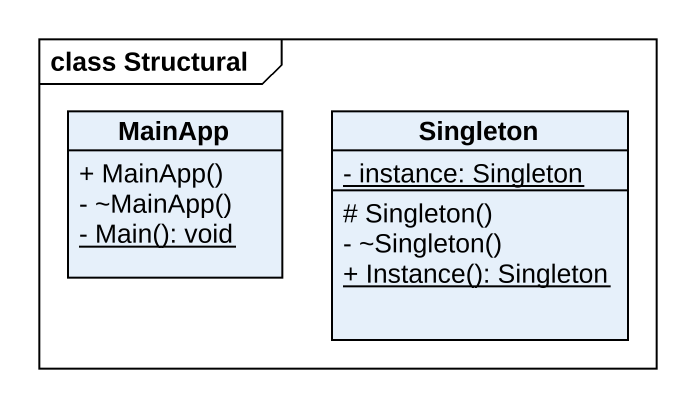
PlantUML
@startuml
mainframe class Structural
hide circle
hide empty members
skinparam classAttributeIconSize 0
class MainApp {
  + MainApp()
  - ~MainApp()
  {static} - Main(): void
}
class Singleton {
  {static} - instance: Singleton
  # Singleton()
  - ~Singleton()
  {static} + Instance(): Singleton
}
@enduml
